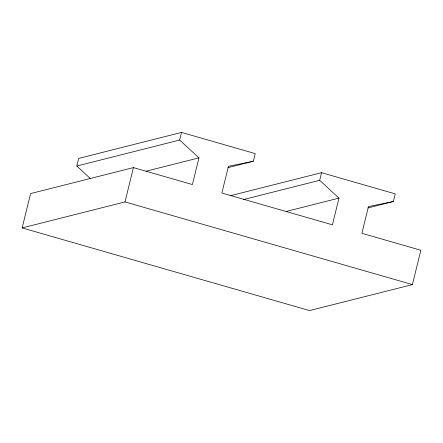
<?xml version="1.0" encoding="UTF-8"?>
<svg xmlns="http://www.w3.org/2000/svg" width="443" height="443" viewBox="0 0 443 443"><rect width="100%" height="100%" fill="white"/><g stroke="black" fill="none" stroke-linecap="round" stroke-linejoin="round"><path stroke-width="0.66" d="M230.72 195.64L321.552 172.681L395.245 193.879L393.373 201.51L368.454 206.599L361.892 233.3L420.85 250.262L412.416 284.594L309.563 310.587L22.15 227.923L30.584 193.585L133.437 167.598L192.395 184.554L198.951 157.846L179.653 140.043L76.805 166.036L78.677 158.406L181.53 132.413L255.223 153.61L253.352 161.235L227.973 167.653M22.15 227.923L125.004 201.93L133.437 167.598M179.653 140.043L181.53 132.413M253.352 161.235L228.433 166.324L221.871 193.032L332.416 224.822L338.973 198.121L319.674 180.312L321.552 172.681M146.19 171.181L198.951 157.846M243.539 199.555L319.674 180.312M286.211 211.455L338.973 198.121M367.995 207.922L393.373 201.51M125.004 201.93L412.416 284.594M76.805 166.036L90.516 178.684"/></g></svg>
